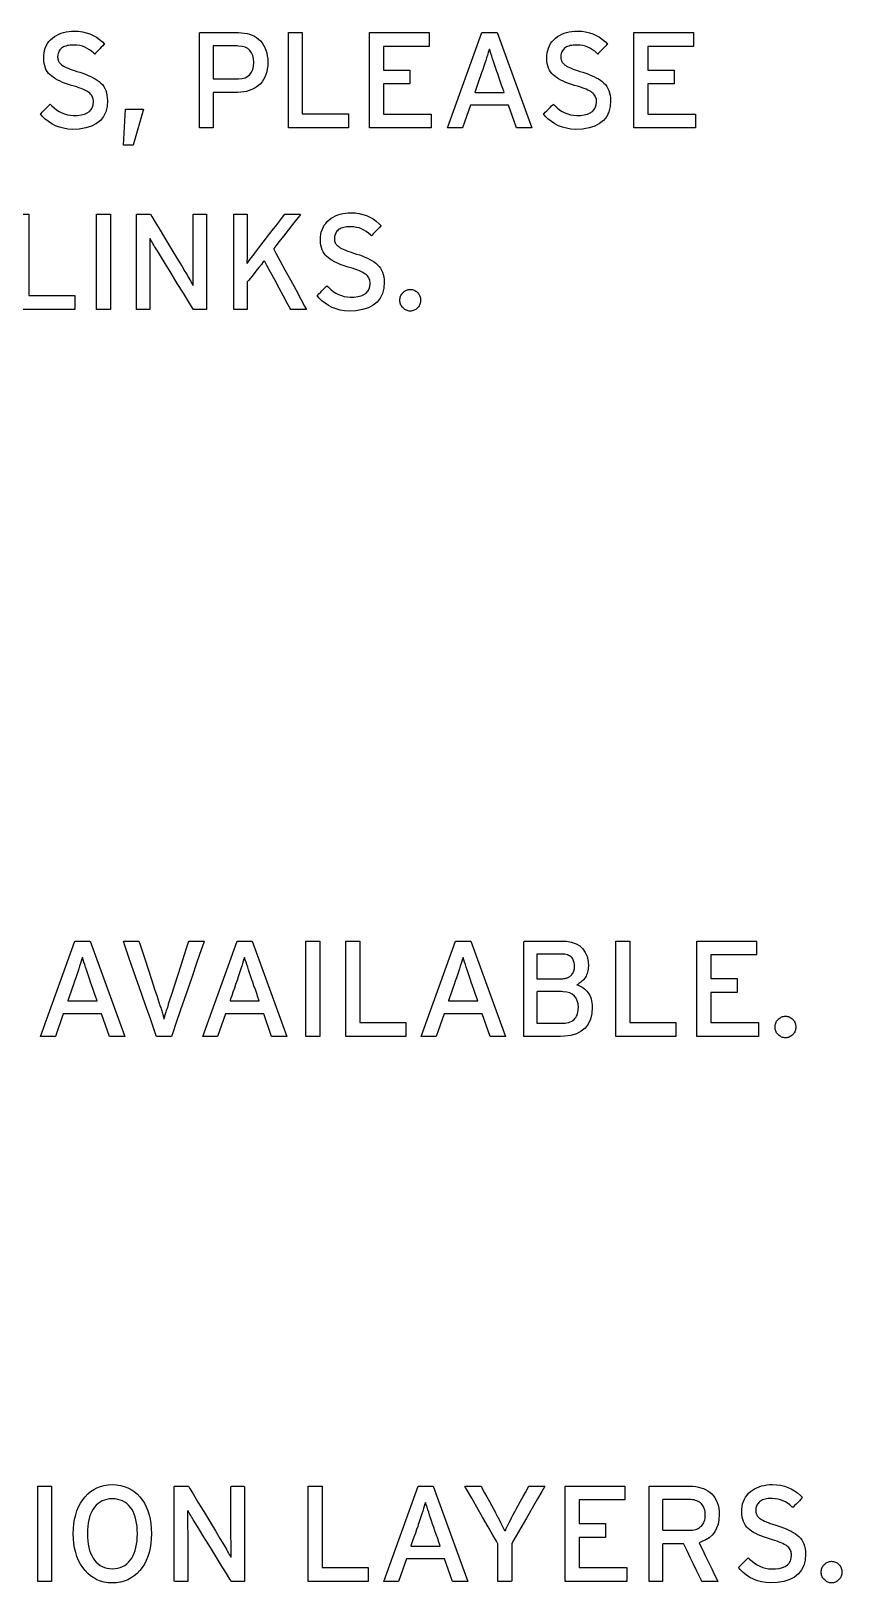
# Model space of a CAD drawing. Extents: x 1 to 47.7, y 0.2 to 33.4.
# Drawn here: x 13.578 to 15.809, y 21.392 to 25.662 of the extents above; entities that cross this region are included whole.
import ezdxf

# ---------------------------------------------------------------- set-up
doc = ezdxf.new("R2010")
doc.units = 0
doc.header["$MEASUREMENT"] = 0
doc.layers.add('6_0____DWG', color=7, linetype='CONTINUOUS')

msp = doc.modelspace()

# ---------------------------------------------------------------- linework, layer by layer
at = {"layer": '6_0____DWG'}
for points in [[(13.7879, 25.4712), (13.7868, 25.4546), (13.7833, 25.44), (13.7773, 25.4273), (13.7688, 25.4165), (13.7579, 25.4077), (13.7445, 25.4007), (13.7287, 25.3958), (13.7103, 25.3927), (13.6913, 25.3917), (13.6788, 25.3927), (13.6669, 25.3947), (13.6556, 25.3978), (13.6449, 25.4019), (13.6348, 25.407), (13.6253, 25.4131), (13.6164, 25.4203), (13.6081, 25.4284), (13.6034, 25.4342), (13.6051, 25.4358), (13.6082, 25.4389), (13.6123, 25.443), (13.6168, 25.4475), (13.6214, 25.4521), (13.6255, 25.4562), (13.6287, 25.4593), (13.6304, 25.4611), (13.6343, 25.4574), (13.6409, 25.4512), (13.6478, 25.4458), (13.655, 25.4413), (13.6624, 25.4375), (13.6701, 25.4344), (13.678, 25.4322), (13.6862, 25.4308), (13.6947, 25.4301), (13.7055, 25.4303), (13.7157, 25.4316), (13.7246, 25.4338), (13.7322, 25.437), (13.7383, 25.4412), (13.7432, 25.4464), (13.7466, 25.4526), (13.7487, 25.4598), (13.7495, 25.468), (13.7493, 25.4715), (13.7488, 25.4748), (13.7481, 25.4778), (13.747, 25.4808), (13.7455, 25.4836), (13.7438, 25.4862), (13.7417, 25.4888), (13.7393, 25.4912), (13.7366, 25.4934), (13.7333, 25.4956), (13.7295, 25.4979), (13.7253, 25.5), (13.7205, 25.5022), (13.7153, 25.5043), (13.7096, 25.5065), (13.7034, 25.5085), (13.6967, 25.5106), (13.689, 25.5128), (13.6804, 25.5155), (13.6722, 25.5183), (13.6647, 25.5212), (13.6576, 25.5243), (13.6511, 25.5275), (13.645, 25.5308), (13.6395, 25.5343), (13.6346, 25.5379), (13.6301, 25.5416), (13.6261, 25.5456), (13.6226, 25.5502), (13.6196, 25.5552), (13.6172, 25.5606), (13.6153, 25.5665), (13.6138, 25.5729), (13.6129, 25.5798), (13.6125, 25.5871), (13.6127, 25.5948), (13.6135, 25.6022), (13.615, 25.6091), (13.617, 25.6157), (13.6197, 25.6219), (13.623, 25.6278), (13.6269, 25.6332), (13.6315, 25.6383), (13.6366, 25.6429), (13.642, 25.647), (13.6478, 25.6506), (13.6538, 25.6537), (13.6602, 25.6563), (13.667, 25.6585), (13.674, 25.6602), (13.6814, 25.6614), (13.6891, 25.6622), (13.6975, 25.6624), (13.7086, 25.6618), (13.7193, 25.6603), (13.7296, 25.6579), (13.7394, 25.6546), (13.7488, 25.6503), (13.7577, 25.6452), (13.7661, 25.6392), (13.7741, 25.6323), (13.7795, 25.6267), (13.778, 25.6252), (13.775, 25.6221), (13.7711, 25.618), (13.7666, 25.6134), (13.7621, 25.6087), (13.758, 25.6044), (13.7547, 25.6011), (13.7529, 25.5991), (13.7501, 25.6015), (13.7445, 25.6066), (13.7386, 25.611), (13.7324, 25.6148), (13.7258, 25.6179), (13.7189, 25.6204), (13.7116, 25.6222), (13.704, 25.6234), (13.6961, 25.624), (13.69, 25.6239), (13.6854, 25.6236), (13.681, 25.623), (13.6769, 25.6222), (13.6732, 25.6212), (13.6698, 25.62), (13.6667, 25.6185), (13.6639, 25.6168), (13.6614, 25.6149), (13.6592, 25.6128), (13.6572, 25.6105), (13.6555, 25.6081), (13.6541, 25.6056), (13.6529, 25.6029), (13.652, 25.6002), (13.6514, 25.5973), (13.651, 25.5943), (13.6509, 25.5913), (13.6509, 25.5897), (13.651, 25.5883), (13.6512, 25.5869), (13.6514, 25.5855), (13.6517, 25.5842), (13.6521, 25.5829), (13.6525, 25.5817), (13.653, 25.5805), (13.6535, 25.5793), (13.6542, 25.5781), (13.6549, 25.5768), (13.6558, 25.5756), (13.6567, 25.5744), (13.6578, 25.5732), (13.659, 25.5721), (13.6602, 25.5709), (13.6616, 25.5698), (13.6637, 25.5683), (13.6669, 25.5662), (13.6706, 25.5641), (13.6748, 25.562), (13.6796, 25.5599), (13.6849, 25.5578), (13.6906, 25.5556), (13.6969, 25.5535), (13.7037, 25.5513), (13.7117, 25.5488), (13.7199, 25.5462), (13.7276, 25.5434), (13.735, 25.5404), (13.7419, 25.5373), (13.7483, 25.534), (13.7543, 25.5306), (13.7599, 25.527), (13.7651, 25.5233), (13.7698, 25.5193), (13.774, 25.5149), (13.7776, 25.51), (13.7807, 25.5046), (13.7832, 25.4989), (13.7852, 25.4926), (13.7866, 25.4859), (13.7875, 25.4788)], [(14.2293, 25.5761), (14.2289, 25.5669), (14.2279, 25.5583), (14.2263, 25.5501), (14.224, 25.5425), (14.2211, 25.5355), (14.2176, 25.5289), (14.2134, 25.5229), (14.2087, 25.5175), (14.2033, 25.5125), (14.1976, 25.5082), (14.1915, 25.5044), (14.1849, 25.5011), (14.178, 25.4985), (14.1706, 25.4964), (14.1629, 25.4949), (14.1547, 25.494), (14.1461, 25.4936), (14.1431, 25.4936), (14.1368, 25.4936), (14.1275, 25.4936), (14.1164, 25.4936), (14.1048, 25.4936), (14.094, 25.4936), (14.0852, 25.4936), (14.0798, 25.4936), (14.0786, 25.4932), (14.0786, 25.4872), (14.0786, 25.4758), (14.0786, 25.4607), (14.0786, 25.4438), (14.0786, 25.427), (14.0786, 25.4122), (14.0786, 25.4013), (14.0786, 25.396), (14.0778, 25.3958), (14.0745, 25.3958), (14.0694, 25.3958), (14.0632, 25.3958), (14.0567, 25.3958), (14.0506, 25.3958), (14.0455, 25.3958), (14.0422, 25.3958), (14.0413, 25.3964), (14.0413, 25.4104), (14.0413, 25.4397), (14.0413, 25.4795), (14.0413, 25.5245), (14.0413, 25.5698), (14.0413, 25.6103), (14.0413, 25.6411), (14.0413, 25.6571), (14.0432, 25.6582), (14.0519, 25.6582), (14.0659, 25.6582), (14.0832, 25.6582), (14.1017, 25.6582), (14.1195, 25.6582), (14.1344, 25.6582), (14.1444, 25.6582), (14.1486, 25.6582), (14.1568, 25.6579), (14.1646, 25.657), (14.172, 25.6556), (14.1791, 25.6536), (14.1858, 25.651), (14.1922, 25.6479), (14.1981, 25.6443), (14.2037, 25.6401), (14.209, 25.6353), (14.2137, 25.6298), (14.2178, 25.6239), (14.2212, 25.6173), (14.2241, 25.6102), (14.2263, 25.6025), (14.2279, 25.5943), (14.229, 25.5855)], [(15.1723, 25.4712), (15.1713, 25.4546), (15.1678, 25.44), (15.1618, 25.4273), (15.1533, 25.4165), (15.1424, 25.4077), (15.129, 25.4007), (15.1131, 25.3958), (15.0948, 25.3927), (15.0757, 25.3917), (15.0632, 25.3927), (15.0513, 25.3947), (15.04, 25.3978), (15.0293, 25.4019), (15.0193, 25.407), (15.0098, 25.4131), (15.0009, 25.4203), (14.9926, 25.4284), (14.9879, 25.4342), (14.9896, 25.4358), (14.9927, 25.4389), (14.9967, 25.443), (15.0013, 25.4475), (15.0059, 25.4521), (15.01, 25.4562), (15.0132, 25.4593), (15.0149, 25.4611), (15.0188, 25.4574), (15.0254, 25.4512), (15.0323, 25.4458), (15.0395, 25.4413), (15.0469, 25.4375), (15.0546, 25.4344), (15.0625, 25.4322), (15.0707, 25.4308), (15.0792, 25.4301), (15.09, 25.4303), (15.1002, 25.4316), (15.1091, 25.4338), (15.1166, 25.437), (15.1228, 25.4412), (15.1276, 25.4464), (15.1311, 25.4526), (15.1332, 25.4598), (15.1339, 25.468), (15.1338, 25.4715), (15.1333, 25.4748), (15.1325, 25.4778), (15.1314, 25.4808), (15.13, 25.4836), (15.1283, 25.4862), (15.1262, 25.4888), (15.1238, 25.4912), (15.1211, 25.4934), (15.1178, 25.4956), (15.114, 25.4979), (15.1098, 25.5), (15.105, 25.5022), (15.0998, 25.5043), (15.0941, 25.5065), (15.0879, 25.5085), (15.0812, 25.5106), (15.0735, 25.5128), (15.0648, 25.5155), (15.0567, 25.5183), (15.0491, 25.5212), (15.0421, 25.5243), (15.0355, 25.5275), (15.0295, 25.5308), (15.024, 25.5343), (15.019, 25.5379), (15.0146, 25.5416), (15.0106, 25.5456), (15.0071, 25.5502), (15.0041, 25.5552), (15.0017, 25.5606), (14.9997, 25.5665), (14.9983, 25.5729), (14.9974, 25.5798), (14.997, 25.5871), (14.9972, 25.5948), (14.998, 25.6022), (14.9995, 25.6091), (15.0015, 25.6157), (15.0042, 25.6219), (15.0075, 25.6278), (15.0114, 25.6332), (15.0159, 25.6383), (15.0211, 25.6429), (15.0265, 25.647), (15.0323, 25.6506), (15.0383, 25.6537), (15.0447, 25.6563), (15.0514, 25.6585), (15.0585, 25.6602), (15.0659, 25.6614), (15.0736, 25.6622), (15.0819, 25.6624), (15.0931, 25.6618), (15.1038, 25.6603), (15.1141, 25.6579), (15.1239, 25.6546), (15.1332, 25.6503), (15.1421, 25.6452), (15.1506, 25.6392), (15.1586, 25.6323), (15.164, 25.6267), (15.1625, 25.6252), (15.1595, 25.6221), (15.1556, 25.618), (15.1511, 25.6134), (15.1466, 25.6087), (15.1424, 25.6044), (15.1392, 25.6011), (15.1373, 25.5991), (15.1345, 25.6015), (15.129, 25.6066), (15.1231, 25.611), (15.1169, 25.6148), (15.1103, 25.6179), (15.1034, 25.6204), (15.0961, 25.6222), (15.0885, 25.6234), (15.0805, 25.624), (15.0745, 25.6239), (15.0698, 25.6236), (15.0655, 25.623), (15.0614, 25.6222), (15.0577, 25.6212), (15.0543, 25.62), (15.0511, 25.6185), (15.0483, 25.6168), (15.0458, 25.6149), (15.0436, 25.6128), (15.0417, 25.6105), (15.04, 25.6081), (15.0386, 25.6056), (15.0374, 25.6029), (15.0365, 25.6002), (15.0359, 25.5973), (15.0355, 25.5943), (15.0354, 25.5913), (15.0354, 25.5897), (15.0355, 25.5883), (15.0357, 25.5869), (15.0359, 25.5855), (15.0362, 25.5842), (15.0366, 25.5829), (15.037, 25.5817), (15.0375, 25.5805), (15.038, 25.5793), (15.0386, 25.5781), (15.0394, 25.5768), (15.0402, 25.5756), (15.0412, 25.5744), (15.0423, 25.5732), (15.0434, 25.5721), (15.0447, 25.5709), (15.0461, 25.5698), (15.0481, 25.5683), (15.0514, 25.5662), (15.0551, 25.5641), (15.0593, 25.562), (15.0641, 25.5599), (15.0693, 25.5578), (15.0751, 25.5556), (15.0814, 25.5535), (15.0882, 25.5513), (15.0962, 25.5488), (15.1044, 25.5462), (15.1121, 25.5434), (15.1194, 25.5404), (15.1263, 25.5373), (15.1328, 25.534), (15.1388, 25.5306), (15.1444, 25.527), (15.1496, 25.5233), (15.1543, 25.5193), (15.1585, 25.5149), (15.1621, 25.51), (15.1652, 25.5046), (15.1677, 25.4989), (15.1697, 25.4926), (15.1711, 25.4859), (15.172, 25.4788)], [(14.1906, 25.5761), (14.1897, 25.5864), (14.1876, 25.5953), (14.1842, 25.6029), (14.1796, 25.6092), (14.1738, 25.6142), (14.1668, 25.6179), (14.1585, 25.6202), (14.149, 25.6212), (14.1451, 25.6213), (14.1385, 25.6213), (14.1285, 25.6213), (14.1165, 25.6213), (14.1041, 25.6213), (14.0928, 25.6213), (14.0839, 25.6213), (14.0791, 25.6213), (14.0786, 25.6199), (14.0786, 25.6122), (14.0786, 25.5997), (14.0786, 25.5842), (14.0786, 25.5677), (14.0786, 25.5521), (14.0786, 25.5396), (14.0786, 25.532), (14.0791, 25.5306), (14.0839, 25.5306), (14.0928, 25.5306), (14.1041, 25.5306), (14.1165, 25.5306), (14.1285, 25.5306), (14.1385, 25.5306), (14.1451, 25.5306), (14.149, 25.5306), (14.1588, 25.5317), (14.1672, 25.5341), (14.1743, 25.5379), (14.1802, 25.5429), (14.1847, 25.5492), (14.188, 25.5569), (14.1899, 25.5658)], [(14.8587, 25.5537), (14.8558, 25.5623), (14.853, 25.5706), (14.8504, 25.5785), (14.8479, 25.5861), (14.8455, 25.5933), (14.8433, 25.6002), (14.8412, 25.6067), (14.8393, 25.6129), (14.8375, 25.6093), (14.8357, 25.603), (14.8336, 25.5962), (14.8314, 25.5891), (14.829, 25.5816), (14.8265, 25.5738), (14.8238, 25.5655), (14.8209, 25.5569), (14.8194, 25.5524), (14.8176, 25.5473), (14.8147, 25.539), (14.8112, 25.5287), (14.8074, 25.5178), (14.8038, 25.5075), (14.8009, 25.4992), (14.7991, 25.4941), (14.7994, 25.4932), (14.8051, 25.4932), (14.8156, 25.4932), (14.829, 25.4932), (14.8437, 25.4932), (14.8579, 25.4932), (14.8698, 25.4932), (14.8776, 25.4932), (14.8797, 25.4933), (14.8785, 25.4967), (14.876, 25.5039), (14.8726, 25.5137), (14.8688, 25.5246), (14.8651, 25.5353), (14.8618, 25.5446), (14.8596, 25.5512)], [(14.0246, 24.8958), (14.0209, 24.9018), (14.0111, 24.9179), (13.9969, 24.9409), (13.9802, 24.968), (13.9629, 24.9962), (13.9467, 25.0225), (13.9335, 25.0438), (13.9253, 25.0573), (13.9226, 25.0616), (13.9201, 25.0657), (13.9178, 25.0697), (13.9155, 25.0736), (13.9132, 25.0774), (13.9111, 25.081), (13.909, 25.0845), (13.907, 25.088), (13.9051, 25.0913), (13.9043, 25.0891), (13.9043, 25.0828), (13.9044, 25.0763), (13.9044, 25.0696), (13.9044, 25.0627), (13.9045, 25.0556), (13.9045, 25.0482), (13.9046, 25.0407), (13.9047, 25.033), (13.9047, 25.0282), (13.9047, 25.016), (13.9047, 24.9976), (13.9047, 24.9755), (13.9047, 24.9522), (13.9047, 24.9301), (13.9047, 24.9117), (13.9047, 24.8995), (13.9047, 24.8958), (13.903, 24.8958), (13.8991, 24.8958), (13.8937, 24.8958), (13.8876, 24.8958), (13.8813, 24.8958), (13.8755, 24.8958), (13.8709, 24.8958), (13.8682, 24.8958), (13.8677, 24.8977), (13.8677, 24.9147), (13.8677, 24.9456), (13.8677, 24.9857), (13.8677, 25.0303), (13.8677, 25.0744), (13.8677, 25.1135), (13.8677, 25.1428), (13.8677, 25.1574), (13.8685, 25.1582), (13.8717, 25.1582), (13.8767, 25.1582), (13.8829, 25.1582), (13.8895, 25.1582), (13.8959, 25.1582), (13.9014, 25.1582), (13.9051, 25.1582), (13.9066, 25.1582), (13.9101, 25.1524), (13.9195, 25.1368), (13.933, 25.1143), (13.9489, 25.088), (13.9655, 25.0606), (13.9809, 25.035), (13.9934, 25.0142), (14.0013, 25.0011), (14.004, 24.9966), (14.0069, 24.9918), (14.0096, 24.9871), (14.0122, 24.9825), (14.0147, 24.9782), (14.017, 24.974), (14.0193, 24.9699), (14.0214, 24.9661), (14.0235, 24.9624), (14.0242, 24.9645), (14.0242, 24.971), (14.0241, 24.9777), (14.0241, 24.9846), (14.024, 24.9916), (14.024, 24.9989), (14.0239, 25.0063), (14.0239, 25.0139), (14.0239, 25.0217), (14.0239, 25.0265), (14.0239, 25.0386), (14.0239, 25.0569), (14.0239, 25.0789), (14.0239, 25.1021), (14.0239, 25.1241), (14.0239, 25.1424), (14.0239, 25.1546), (14.024, 25.1582), (14.0257, 25.1582), (14.0295, 25.1582), (14.0349, 25.1582), (14.041, 25.1582), (14.0474, 25.1582), (14.0531, 25.1582), (14.0577, 25.1582), (14.0604, 25.1582), (14.0609, 25.1564), (14.0609, 25.1394), (14.0609, 25.1084), (14.0609, 25.0683), (14.0609, 25.0238), (14.0609, 24.9796), (14.0609, 24.9405), (14.0609, 24.9113), (14.0609, 24.8967), (14.0602, 24.8958), (14.0572, 24.8958), (14.0525, 24.8958), (14.0467, 24.8958), (14.0405, 24.8958), (14.0346, 24.8958), (14.0295, 24.8958), (14.026, 24.8958)], [(14.2926, 24.8958), (14.29, 24.9007), (14.2828, 24.9138), (14.2726, 24.9327), (14.2606, 24.9548), (14.2481, 24.9779), (14.2364, 24.9993), (14.2269, 25.0168), (14.2209, 25.0278), (14.2194, 25.0301), (14.2168, 25.0269), (14.2115, 25.0203), (14.2045, 25.0116), (14.1965, 25.0017), (14.1885, 24.9917), (14.1813, 24.9827), (14.1757, 24.9758), (14.1727, 24.972), (14.1723, 24.9707), (14.1723, 24.9651), (14.1723, 24.9557), (14.1723, 24.9438), (14.1723, 24.9309), (14.1723, 24.9183), (14.1723, 24.9073), (14.1723, 24.8994), (14.1723, 24.8959), (14.1713, 24.8958), (14.168, 24.8958), (14.163, 24.8958), (14.157, 24.8958), (14.1507, 24.8958), (14.1447, 24.8958), (14.1397, 24.8958), (14.1364, 24.8958), (14.1354, 24.896), (14.1354, 24.9082), (14.1354, 24.9356), (14.1354, 24.9736), (14.1354, 25.0174), (14.1354, 25.0621), (14.1354, 25.1032), (14.1354, 25.1357), (14.1354, 25.155), (14.1357, 25.1582), (14.1381, 25.1582), (14.1424, 25.1582), (14.1481, 25.1582), (14.1544, 25.1582), (14.1606, 25.1582), (14.1661, 25.1582), (14.1702, 25.1582), (14.1723, 25.1582), (14.1724, 25.1565), (14.1724, 25.1491), (14.1724, 25.1375), (14.1724, 25.1231), (14.1724, 25.1077), (14.1724, 25.0929), (14.1724, 25.0803), (14.1724, 25.0715), (14.1724, 25.0683), (14.1724, 25.0627), (14.1723, 25.0572), (14.1723, 25.0517), (14.1722, 25.0463), (14.1721, 25.041), (14.172, 25.0357), (14.1719, 25.0305), (14.1718, 25.0254), (14.1724, 25.0228), (14.1752, 25.0267), (14.1782, 25.0308), (14.1813, 25.0351), (14.1846, 25.0395), (14.1881, 25.0441), (14.1917, 25.0488), (14.1954, 25.0538), (14.1994, 25.0589), (14.202, 25.0623), (14.2075, 25.0694), (14.2169, 25.0815), (14.2286, 25.0967), (14.2415, 25.1132), (14.254, 25.1294), (14.2649, 25.1435), (14.2728, 25.1537), (14.2763, 25.1581), (14.2775, 25.1582), (14.2814, 25.1582), (14.2872, 25.1582), (14.2943, 25.1582), (14.3017, 25.1582), (14.3087, 25.1582), (14.3145, 25.1582), (14.3184, 25.1582), (14.3195, 25.1581), (14.3161, 25.1537), (14.3083, 25.1438), (14.2975, 25.13), (14.2851, 25.1141), (14.2724, 25.0979), (14.2607, 25.083), (14.2515, 25.0712), (14.246, 25.0642), (14.2457, 25.0618), (14.2516, 25.051), (14.2623, 25.0313), (14.2762, 25.0057), (14.2916, 24.9774), (14.3069, 24.9492), (14.3205, 24.9243), (14.3306, 24.9057), (14.3356, 24.8964), (14.3351, 24.8958), (14.3316, 24.8958), (14.3259, 24.8958), (14.319, 24.8958), (14.3116, 24.8958), (14.3045, 24.8958), (14.2984, 24.8958), (14.2942, 24.8958)], [(14.5494, 24.9712), (14.5483, 24.9546), (14.5448, 24.94), (14.5388, 24.9273), (14.5303, 24.9165), (14.5194, 24.9077), (14.506, 24.9007), (14.4902, 24.8958), (14.4719, 24.8927), (14.4528, 24.8917), (14.4403, 24.8927), (14.4284, 24.8947), (14.4171, 24.8978), (14.4064, 24.9019), (14.3963, 24.907), (14.3868, 24.9131), (14.3779, 24.9203), (14.3696, 24.9284), (14.3649, 24.9342), (14.3666, 24.9358), (14.3697, 24.9389), (14.3738, 24.943), (14.3783, 24.9475), (14.3829, 24.9521), (14.387, 24.9562), (14.3902, 24.9593), (14.3919, 24.9611), (14.3958, 24.9574), (14.4024, 24.9512), (14.4093, 24.9458), (14.4165, 24.9413), (14.4239, 24.9375), (14.4316, 24.9344), (14.4396, 24.9322), (14.4478, 24.9308), (14.4562, 24.9301), (14.467, 24.9303), (14.4772, 24.9316), (14.4861, 24.9338), (14.4937, 24.937), (14.4998, 24.9412), (14.5047, 24.9464), (14.5081, 24.9526), (14.5102, 24.9598), (14.511, 24.968), (14.5108, 24.9715), (14.5104, 24.9748), (14.5096, 24.9778), (14.5085, 24.9808), (14.507, 24.9836), (14.5053, 24.9862), (14.5032, 24.9888), (14.5008, 24.9912), (14.4981, 24.9934), (14.4948, 24.9956), (14.4911, 24.9979), (14.4868, 25), (14.482, 25.0022), (14.4768, 25.0043), (14.4711, 25.0065), (14.4649, 25.0085), (14.4582, 25.0106), (14.4505, 25.0128), (14.4419, 25.0155), (14.4338, 25.0183), (14.4262, 25.0212), (14.4191, 25.0243), (14.4126, 25.0275), (14.4065, 25.0308), (14.401, 25.0343), (14.3961, 25.0379), (14.3916, 25.0416), (14.3876, 25.0456), (14.3841, 25.0502), (14.3812, 25.0552), (14.3787, 25.0606), (14.3768, 25.0665), (14.3753, 25.0729), (14.3744, 25.0798), (14.374, 25.0871), (14.3742, 25.0948), (14.3751, 25.1022), (14.3765, 25.1091), (14.3786, 25.1157), (14.3812, 25.1219), (14.3845, 25.1278), (14.3885, 25.1332), (14.393, 25.1383), (14.3981, 25.1429), (14.4036, 25.147), (14.4093, 25.1506), (14.4154, 25.1537), (14.4218, 25.1563), (14.4285, 25.1585), (14.4355, 25.1602), (14.4429, 25.1614), (14.4506, 25.1622), (14.459, 25.1624), (14.4701, 25.1618), (14.4809, 25.1603), (14.4911, 25.1579), (14.5009, 25.1546), (14.5103, 25.1503), (14.5192, 25.1452), (14.5276, 25.1392), (14.5356, 25.1323), (14.541, 25.1267), (14.5395, 25.1252), (14.5366, 25.1221), (14.5326, 25.118), (14.5281, 25.1134), (14.5236, 25.1087), (14.5195, 25.1044), (14.5162, 25.1011), (14.5144, 25.0991), (14.5116, 25.1015), (14.506, 25.1066), (14.5002, 25.111), (14.4939, 25.1148), (14.4874, 25.1179), (14.4804, 25.1204), (14.4732, 25.1222), (14.4655, 25.1234), (14.4576, 25.124), (14.4515, 25.1239), (14.4469, 25.1236), (14.4425, 25.123), (14.4385, 25.1222), (14.4347, 25.1212), (14.4313, 25.12), (14.4282, 25.1185), (14.4254, 25.1168), (14.4229, 25.1149), (14.4207, 25.1128), (14.4187, 25.1105), (14.417, 25.1081), (14.4156, 25.1056), (14.4145, 25.1029), (14.4136, 25.1002), (14.4129, 25.0973), (14.4125, 25.0943), (14.4124, 25.0913), (14.4125, 25.0897), (14.4126, 25.0883), (14.4127, 25.0869), (14.4129, 25.0855), (14.4132, 25.0842), (14.4136, 25.0829), (14.414, 25.0817), (14.4145, 25.0805), (14.415, 25.0793), (14.4157, 25.0781), (14.4164, 25.0768), (14.4173, 25.0756), (14.4182, 25.0744), (14.4193, 25.0732), (14.4205, 25.0721), (14.4217, 25.0709), (14.4231, 25.0698), (14.4252, 25.0683), (14.4284, 25.0662), (14.4321, 25.0641), (14.4364, 25.062), (14.4411, 25.0599), (14.4464, 25.0578), (14.4521, 25.0556), (14.4584, 25.0535), (14.4652, 25.0513), (14.4732, 25.0488), (14.4814, 25.0462), (14.4892, 25.0434), (14.4965, 25.0404), (14.5034, 25.0373), (14.5098, 25.034), (14.5159, 25.0306), (14.5215, 25.027), (14.5266, 25.0233), (14.5313, 25.0193), (14.5355, 25.0149), (14.5391, 25.01), (14.5422, 25.0046), (14.5447, 24.9989), (14.5467, 24.9926), (14.5481, 24.9859), (14.549, 24.9788)], [(14.6498, 24.9213), (14.6496, 24.9184), (14.6492, 24.9157), (14.6486, 24.9131), (14.6477, 24.9106), (14.6467, 24.9082), (14.6455, 24.906), (14.644, 24.9038), (14.6424, 24.9018), (14.6405, 24.8998), (14.6385, 24.898), (14.6364, 24.8964), (14.6342, 24.8951), (14.6318, 24.8939), (14.6294, 24.893), (14.6268, 24.8923), (14.624, 24.8919), (14.6212, 24.8916), (14.6184, 24.8919), (14.6158, 24.8923), (14.6132, 24.893), (14.6108, 24.8939), (14.6085, 24.8951), (14.6063, 24.8964), (14.6042, 24.898), (14.6022, 24.8998), (14.6003, 24.9018), (14.5985, 24.9038), (14.597, 24.906), (14.5956, 24.9082), (14.5946, 24.9106), (14.5937, 24.9131), (14.5931, 24.9157), (14.5928, 24.9184), (14.5927, 24.9213), (14.5928, 24.9242), (14.5931, 24.9271), (14.5937, 24.9298), (14.5946, 24.9324), (14.5956, 24.9349), (14.597, 24.9373), (14.5985, 24.9395), (14.6003, 24.9417), (14.6022, 24.9436), (14.6042, 24.9454), (14.6063, 24.9469), (14.6085, 24.9481), (14.6108, 24.9492), (14.6132, 24.9501), (14.6158, 24.9507), (14.6184, 24.9511), (14.6212, 24.9513), (14.624, 24.9511), (14.6268, 24.9507), (14.6294, 24.9501), (14.6318, 24.9492), (14.6342, 24.9481), (14.6364, 24.9469), (14.6385, 24.9454), (14.6405, 24.9436), (14.6424, 24.9417), (14.644, 24.9395), (14.6455, 24.9373), (14.6467, 24.9349), (14.6477, 24.9324), (14.6486, 24.9298), (14.6492, 24.9271), (14.6496, 24.9242)], [(13.9643, 22.8958), (13.9627, 22.8958), (13.9586, 22.8958), (13.9527, 22.8958), (13.9458, 22.8958), (13.9386, 22.8958), (13.932, 22.8958), (13.9266, 22.8958), (13.9233, 22.8958), (13.9222, 22.8972), (13.9166, 22.9134), (13.906, 22.944), (13.892, 22.9842), (13.8764, 23.0291), (13.8609, 23.0737), (13.8471, 23.1133), (13.8369, 23.1428), (13.8318, 23.1575), (13.8324, 23.1582), (13.836, 23.1582), (13.8416, 23.1582), (13.8486, 23.1582), (13.856, 23.1582), (13.8631, 23.1582), (13.869, 23.1582), (13.873, 23.1582), (13.8744, 23.1582), (13.8768, 23.1509), (13.8824, 23.1336), (13.8904, 23.1093), (13.8996, 23.0812), (13.909, 23.0524), (13.9177, 23.026), (13.9245, 23.0051), (13.9285, 22.9928), (13.9295, 22.9897), (13.9305, 22.9868), (13.9314, 22.984), (13.9324, 22.9811), (13.9334, 22.9781), (13.9344, 22.9751), (13.9354, 22.972), (13.9365, 22.9689), (13.9375, 22.9657), (13.9385, 22.9624), (13.9393, 22.9593), (13.9401, 22.9564), (13.9409, 22.9537), (13.9416, 22.9511), (13.9422, 22.9487), (13.9428, 22.9465), (13.9434, 22.9445), (13.9438, 22.9432), (13.9443, 22.9452), (13.9449, 22.9473), (13.9455, 22.9496), (13.9462, 22.952), (13.947, 22.9547), (13.9479, 22.9575), (13.9488, 22.9604), (13.9499, 22.9636), (13.9509, 22.9669), (13.9518, 22.9701), (13.9528, 22.9733), (13.9537, 22.9764), (13.9546, 22.9795), (13.9555, 22.9825), (13.9564, 22.9854), (13.9573, 22.9882), (13.9581, 22.991), (13.9599, 22.9964), (13.965, 23.0122), (13.9725, 23.0353), (13.9814, 23.0629), (13.9907, 23.0918), (13.9995, 23.1188), (14.0066, 23.1409), (14.0111, 23.1549), (14.0124, 23.1582), (14.0147, 23.1582), (14.0195, 23.1582), (14.0258, 23.1582), (14.033, 23.1582), (14.0402, 23.1582), (14.0466, 23.1582), (14.0515, 23.1582), (14.0541, 23.1582), (14.053, 23.1542), (14.0459, 23.1335), (14.0343, 23.0998), (14.0199, 23.0578), (14.0043, 23.0126), (13.9893, 22.9688), (13.9765, 22.9315), (13.9676, 22.9056)], [(15.1219, 22.9763), (15.1205, 22.9586), (15.1168, 22.9431), (15.1107, 22.9298), (15.1024, 22.9187), (15.0917, 22.9097), (15.0787, 22.903), (15.0634, 22.8985), (15.0457, 22.8962), (15.0342, 22.8958), (15.0273, 22.8958), (15.0149, 22.8958), (14.999, 22.8958), (14.9815, 22.8958), (14.9643, 22.8958), (14.9494, 22.8958), (14.9387, 22.8958), (14.9341, 22.8958), (14.934, 22.9037), (14.934, 22.9286), (14.934, 22.9654), (14.934, 23.0092), (14.934, 23.055), (14.934, 23.0976), (14.934, 23.1322), (14.934, 23.1537), (14.9345, 23.1582), (14.9408, 23.1582), (14.9531, 23.1582), (14.9692, 23.1582), (14.9872, 23.1582), (15.0052, 23.1582), (15.021, 23.1582), (15.0327, 23.1582), (15.0382, 23.1582), (15.0508, 23.1576), (15.065, 23.1552), (15.0774, 23.1509), (15.0878, 23.1448), (15.0963, 23.1368), (15.1029, 23.127), (15.1077, 23.1153), (15.1105, 23.1018), (15.1114, 23.0891), (15.1112, 23.0846), (15.1108, 23.0803), (15.1101, 23.0762), (15.1092, 23.0723), (15.108, 23.0686), (15.1066, 23.0651), (15.105, 23.0617), (15.1031, 23.0585), (15.1009, 23.0555), (15.0987, 23.0527), (15.0963, 23.05), (15.0937, 23.0475), (15.091, 23.0452), (15.0882, 23.043), (15.0851, 23.0409), (15.082, 23.039), (15.0794, 23.0374), (15.0831, 23.0364), (15.0868, 23.035), (15.0904, 23.0333), (15.0939, 23.0314), (15.0973, 23.0291), (15.1006, 23.0265), (15.1039, 23.0236), (15.107, 23.0203), (15.1101, 23.0168), (15.1128, 23.0129), (15.1151, 23.0087), (15.1171, 23.0042), (15.1188, 22.9993), (15.1201, 22.994), (15.121, 22.9885), (15.1216, 22.9826)], [(13.7385, 23.0537), (13.7356, 23.0623), (13.7328, 23.0706), (13.7301, 23.0785), (13.7276, 23.0861), (13.7253, 23.0933), (13.7231, 23.1002), (13.721, 23.1067), (13.7191, 23.1129), (13.7173, 23.1093), (13.7155, 23.103), (13.7134, 23.0962), (13.7112, 23.0891), (13.7088, 23.0816), (13.7063, 23.0738), (13.7036, 23.0655), (13.7007, 23.0569), (13.6992, 23.0524), (13.6974, 23.0473), (13.6945, 23.039), (13.691, 23.0287), (13.6872, 23.0178), (13.6836, 23.0075), (13.6807, 22.9992), (13.6789, 22.9941), (13.6792, 22.9932), (13.6849, 22.9932), (13.6954, 22.9932), (13.7088, 22.9932), (13.7235, 22.9932), (13.7377, 22.9932), (13.7496, 22.9932), (13.7574, 22.9932), (13.7595, 22.9933), (13.7583, 22.9967), (13.7558, 23.0039), (13.7524, 23.0137), (13.7486, 23.0246), (13.7449, 23.0353), (13.7416, 23.0446), (13.7393, 23.0512)], [(14.1847, 23.0537), (14.1818, 23.0623), (14.179, 23.0706), (14.1764, 23.0785), (14.1739, 23.0861), (14.1715, 23.0933), (14.1693, 23.1002), (14.1672, 23.1067), (14.1653, 23.1129), (14.1636, 23.1093), (14.1617, 23.103), (14.1596, 23.0962), (14.1574, 23.0891), (14.1551, 23.0816), (14.1525, 23.0738), (14.1498, 23.0655), (14.1469, 23.0569), (14.1454, 23.0524), (14.1436, 23.0473), (14.1407, 23.039), (14.1372, 23.0287), (14.1334, 23.0178), (14.1298, 23.0075), (14.1269, 22.9992), (14.1252, 22.9941), (14.1254, 22.9932), (14.1311, 22.9932), (14.1416, 22.9932), (14.155, 22.9932), (14.1697, 22.9932), (14.1839, 22.9932), (14.1958, 22.9932), (14.2036, 22.9932), (14.2057, 22.9933), (14.2045, 22.9967), (14.202, 23.0039), (14.1987, 23.0137), (14.1949, 23.0246), (14.1911, 23.0353), (14.1879, 23.0446), (14.1856, 23.0512)], [(14.786, 23.0537), (14.7831, 23.0623), (14.7803, 23.0706), (14.7777, 23.0785), (14.7752, 23.0861), (14.7728, 23.0933), (14.7706, 23.1002), (14.7685, 23.1067), (14.7666, 23.1129), (14.7649, 23.1093), (14.763, 23.103), (14.761, 23.0962), (14.7588, 23.0891), (14.7564, 23.0816), (14.7538, 23.0738), (14.7511, 23.0655), (14.7482, 23.0569), (14.7467, 23.0524), (14.745, 23.0473), (14.7421, 23.039), (14.7385, 23.0287), (14.7347, 23.0178), (14.7311, 23.0075), (14.7282, 22.9992), (14.7265, 22.9941), (14.7267, 22.9932), (14.7324, 22.9932), (14.7429, 22.9932), (14.7564, 22.9932), (14.7711, 22.9932), (14.7852, 22.9932), (14.7971, 22.9932), (14.8049, 22.9932), (14.8071, 22.9933), (14.8059, 22.9967), (14.8034, 23.0039), (14.8, 23.0137), (14.7962, 23.0246), (14.7924, 23.0353), (14.7892, 23.0446), (14.7869, 23.0512)], [(15.0733, 23.0879), (15.0732, 23.0913), (15.0729, 23.0946), (15.0724, 23.0978), (15.0717, 23.1008), (15.0707, 23.1037), (15.0695, 23.1064), (15.0682, 23.109), (15.0666, 23.1115), (15.0647, 23.1137), (15.0623, 23.1157), (15.0597, 23.1174), (15.0568, 23.1188), (15.0536, 23.12), (15.0502, 23.121), (15.0464, 23.1217), (15.0424, 23.1221), (15.0381, 23.1224), (15.0355, 23.1224), (15.0285, 23.1224), (15.0186, 23.1224), (15.007, 23.1224), (14.995, 23.1224), (14.9841, 23.1224), (14.9755, 23.1224), (14.9705, 23.1224), (14.9698, 23.1217), (14.9698, 23.1168), (14.9698, 23.1082), (14.9698, 23.0973), (14.9698, 23.0854), (14.9698, 23.0738), (14.9698, 23.0639), (14.9698, 23.057), (14.9698, 23.0544), (14.9725, 23.0544), (14.9794, 23.0544), (14.9893, 23.0544), (15.001, 23.0544), (15.0129, 23.0544), (15.0238, 23.0544), (15.0324, 23.0544), (15.0374, 23.0544), (15.0392, 23.0544), (15.0414, 23.0545), (15.0435, 23.0547), (15.0456, 23.0549), (15.0475, 23.0553), (15.0494, 23.0557), (15.0511, 23.0562), (15.0528, 23.0568), (15.0544, 23.0575), (15.0559, 23.0582), (15.0573, 23.059), (15.0587, 23.0598), (15.0601, 23.0606), (15.0614, 23.0615), (15.0626, 23.0625), (15.0637, 23.0634), (15.0648, 23.0645), (15.0663, 23.0661), (15.0679, 23.0684), (15.0694, 23.0709), (15.0706, 23.0734), (15.0716, 23.0761), (15.0723, 23.0789), (15.0729, 23.0818), (15.0732, 23.0848)], [(15.0838, 22.9752), (15.083, 22.9849), (15.0809, 22.9934), (15.0776, 23.0007), (15.0731, 23.0067), (15.0672, 23.0116), (15.0602, 23.0152), (15.0518, 23.0176), (15.0423, 23.0188), (15.0375, 23.0189), (15.0316, 23.0189), (15.0221, 23.0189), (15.0105, 23.0189), (14.9981, 23.0189), (14.9865, 23.0189), (14.977, 23.0189), (14.9711, 23.0189), (14.9698, 23.0185), (14.9698, 23.0129), (14.9698, 23.0022), (14.9698, 22.9882), (14.9698, 22.9727), (14.9698, 22.9575), (14.9698, 22.9444), (14.9698, 22.9352), (14.9698, 22.9317), (14.9725, 22.9317), (14.9797, 22.9317), (14.9899, 22.9317), (15.0017, 22.9317), (15.0138, 22.9317), (15.0247, 22.9317), (15.0331, 22.9317), (15.0374, 22.9317), (15.0417, 22.9318), (15.0473, 22.9322), (15.0524, 22.933), (15.0572, 22.9341), (15.0615, 22.9356), (15.0654, 22.9374), (15.0688, 22.9396), (15.0719, 22.9421), (15.0745, 22.945), (15.0767, 22.948), (15.0785, 22.9512), (15.0801, 22.9546), (15.0815, 22.9583), (15.0825, 22.9622), (15.0832, 22.9663), (15.0836, 22.9706)], [(15.6821, 22.9213), (15.682, 22.9184), (15.6816, 22.9157), (15.6809, 22.9131), (15.6801, 22.9106), (15.6791, 22.9082), (15.6779, 22.906), (15.6764, 22.9038), (15.6748, 22.9018), (15.6729, 22.8998), (15.6709, 22.898), (15.6688, 22.8964), (15.6666, 22.8951), (15.6642, 22.8939), (15.6617, 22.893), (15.6592, 22.8923), (15.6564, 22.8919), (15.6536, 22.8916), (15.6508, 22.8919), (15.6482, 22.8923), (15.6456, 22.893), (15.6432, 22.8939), (15.6409, 22.8951), (15.6387, 22.8964), (15.6366, 22.898), (15.6346, 22.8998), (15.6327, 22.9018), (15.6309, 22.9038), (15.6293, 22.906), (15.628, 22.9082), (15.627, 22.9106), (15.6261, 22.9131), (15.6255, 22.9157), (15.6252, 22.9184), (15.625, 22.9213), (15.6252, 22.9242), (15.6255, 22.9271), (15.6261, 22.9298), (15.627, 22.9324), (15.628, 22.9349), (15.6293, 22.9373), (15.6309, 22.9395), (15.6327, 22.9417), (15.6346, 22.9436), (15.6366, 22.9454), (15.6387, 22.9469), (15.6409, 22.9481), (15.6432, 22.9492), (15.6456, 22.9501), (15.6482, 22.9507), (15.6508, 22.9511), (15.6536, 22.9513), (15.6564, 22.9511), (15.6592, 22.9507), (15.6617, 22.9501), (15.6642, 22.9492), (15.6666, 22.9481), (15.6688, 22.9469), (15.6709, 22.9454), (15.6729, 22.9436), (15.6748, 22.9417), (15.6764, 22.9395), (15.6779, 22.9373), (15.6791, 22.9349), (15.6801, 22.9324), (15.6809, 22.9298), (15.6816, 22.9271), (15.682, 22.9242)], [(13.9091, 21.5271), (13.9086, 21.5132), (13.9074, 21.4999), (13.9053, 21.4872), (13.9026, 21.4753), (13.899, 21.464), (13.8946, 21.4534), (13.8895, 21.4435), (13.8836, 21.4343), (13.8769, 21.4256), (13.8695, 21.4178), (13.8615, 21.4111), (13.8529, 21.4053), (13.8438, 21.4006), (13.834, 21.3968), (13.8237, 21.3941), (13.8128, 21.3923), (13.8013, 21.3916), (13.7898, 21.3923), (13.779, 21.3941), (13.7688, 21.3968), (13.7591, 21.4006), (13.7501, 21.4053), (13.7417, 21.4111), (13.7339, 21.4178), (13.7266, 21.4256), (13.7199, 21.4343), (13.7139, 21.4435), (13.7086, 21.4534), (13.7041, 21.464), (13.7005, 21.4753), (13.6976, 21.4872), (13.6955, 21.4999), (13.6943, 21.5132), (13.6938, 21.5271), (13.6943, 21.5411), (13.6955, 21.5544), (13.6976, 21.5671), (13.7005, 21.5791), (13.7041, 21.5904), (13.7086, 21.6011), (13.7139, 21.6111), (13.7199, 21.6205), (13.7266, 21.6291), (13.7339, 21.6368), (13.7417, 21.6434), (13.7501, 21.6491), (13.7591, 21.6538), (13.7688, 21.6574), (13.779, 21.6601), (13.7898, 21.6618), (13.8013, 21.6624), (13.8128, 21.6618), (13.8237, 21.6601), (13.834, 21.6574), (13.8438, 21.6538), (13.8529, 21.6491), (13.8615, 21.6434), (13.8695, 21.6368), (13.8769, 21.6291), (13.8836, 21.6205), (13.8895, 21.6111), (13.8946, 21.6011), (13.899, 21.5904), (13.9026, 21.5791), (13.9053, 21.5671), (13.9074, 21.5544), (13.9086, 21.5411)], [(14.1286, 21.3958), (14.1249, 21.4018), (14.1151, 21.4179), (14.1009, 21.4409), (14.0842, 21.468), (14.0669, 21.4962), (14.0507, 21.5225), (14.0375, 21.5438), (14.0293, 21.5573), (14.0266, 21.5616), (14.0241, 21.5657), (14.0218, 21.5697), (14.0195, 21.5736), (14.0172, 21.5774), (14.0151, 21.581), (14.013, 21.5845), (14.011, 21.588), (14.0091, 21.5913), (14.0083, 21.5891), (14.0083, 21.5828), (14.0084, 21.5763), (14.0084, 21.5696), (14.0084, 21.5627), (14.0085, 21.5556), (14.0085, 21.5482), (14.0086, 21.5407), (14.0087, 21.533), (14.0087, 21.5282), (14.0087, 21.516), (14.0087, 21.4976), (14.0087, 21.4755), (14.0087, 21.4522), (14.0087, 21.4301), (14.0087, 21.4117), (14.0087, 21.3995), (14.0087, 21.3958), (14.007, 21.3958), (14.0031, 21.3958), (13.9977, 21.3958), (13.9916, 21.3958), (13.9853, 21.3958), (13.9795, 21.3958), (13.9749, 21.3958), (13.9722, 21.3958), (13.9717, 21.3977), (13.9717, 21.4147), (13.9717, 21.4456), (13.9717, 21.4857), (13.9717, 21.5303), (13.9717, 21.5744), (13.9717, 21.6135), (13.9717, 21.6428), (13.9717, 21.6574), (13.9725, 21.6582), (13.9757, 21.6582), (13.9807, 21.6582), (13.9869, 21.6582), (13.9935, 21.6582), (13.9999, 21.6582), (14.0054, 21.6582), (14.0091, 21.6582), (14.0106, 21.6582), (14.0141, 21.6524), (14.0235, 21.6368), (14.037, 21.6143), (14.053, 21.588), (14.0695, 21.5606), (14.0849, 21.535), (14.0974, 21.5142), (14.1054, 21.5011), (14.108, 21.4966), (14.1109, 21.4918), (14.1136, 21.4871), (14.1162, 21.4825), (14.1187, 21.4782), (14.121, 21.474), (14.1233, 21.4699), (14.1254, 21.4661), (14.1275, 21.4624), (14.1282, 21.4645), (14.1282, 21.471), (14.1281, 21.4777), (14.1281, 21.4846), (14.128, 21.4916), (14.128, 21.4989), (14.128, 21.5063), (14.1279, 21.5139), (14.1279, 21.5217), (14.1279, 21.5265), (14.1279, 21.5386), (14.1279, 21.5569), (14.1279, 21.5789), (14.1279, 21.6021), (14.1279, 21.6241), (14.1279, 21.6424), (14.1279, 21.6546), (14.128, 21.6582), (14.1297, 21.6582), (14.1335, 21.6582), (14.1389, 21.6582), (14.145, 21.6582), (14.1514, 21.6582), (14.1571, 21.6582), (14.1617, 21.6582), (14.1644, 21.6582), (14.1649, 21.6564), (14.1649, 21.6394), (14.1649, 21.6084), (14.1649, 21.5683), (14.1649, 21.5238), (14.1649, 21.4796), (14.1649, 21.4405), (14.1649, 21.4113), (14.1649, 21.3967), (14.1642, 21.3958), (14.1612, 21.3958), (14.1565, 21.3958), (14.1507, 21.3958), (14.1445, 21.3958), (14.1386, 21.3958), (14.1335, 21.3958), (14.13, 21.3958)], [(14.9004, 21.4995), (14.9004, 21.4957), (14.9004, 21.4854), (14.9004, 21.4707), (14.9004, 21.4534), (14.9004, 21.4355), (14.9004, 21.4189), (14.9004, 21.4056), (14.9004, 21.3974), (14.9002, 21.3958), (14.8979, 21.3958), (14.8934, 21.3958), (14.8876, 21.3958), (14.8811, 21.3958), (14.8746, 21.3958), (14.8689, 21.3958), (14.8646, 21.3958), (14.8625, 21.3958), (14.8624, 21.3979), (14.8624, 21.4066), (14.8624, 21.4204), (14.8624, 21.4372), (14.8624, 21.4551), (14.8624, 21.4723), (14.8624, 21.4867), (14.8624, 21.4964), (14.8623, 21.4997), (14.8584, 21.5066), (14.8489, 21.523), (14.8357, 21.546), (14.8204, 21.5727), (14.8047, 21.6), (14.7903, 21.625), (14.779, 21.6448), (14.7723, 21.6564), (14.7716, 21.6582), (14.7746, 21.6582), (14.78, 21.6582), (14.787, 21.6582), (14.7946, 21.6582), (14.8022, 21.6582), (14.8088, 21.6582), (14.8136, 21.6582), (14.8159, 21.6582), (14.8169, 21.6564), (14.8204, 21.65), (14.8258, 21.6401), (14.8323, 21.6283), (14.8391, 21.6158), (14.8456, 21.6039), (14.8509, 21.5941), (14.8545, 21.5877), (14.8561, 21.5846), (14.8598, 21.5776), (14.8633, 21.5709), (14.8666, 21.5645), (14.8697, 21.5583), (14.8727, 21.5523), (14.8755, 21.5467), (14.8782, 21.5412), (14.8806, 21.5361), (14.8829, 21.5364), (14.8853, 21.5415), (14.8879, 21.5468), (14.8906, 21.5524), (14.8936, 21.5584), (14.8967, 21.5645), (14.9001, 21.571), (14.9036, 21.5778), (14.9074, 21.5848), (14.909, 21.5877), (14.9127, 21.5946), (14.9183, 21.6047), (14.9249, 21.6167), (14.9317, 21.6293), (14.9382, 21.641), (14.9435, 21.6507), (14.9468, 21.6568), (14.9477, 21.6582), (14.9502, 21.6582), (14.9551, 21.6582), (14.9618, 21.6582), (14.9693, 21.6582), (14.9768, 21.6582), (14.9835, 21.6582), (14.9886, 21.6582), (14.9913, 21.6582), (14.9902, 21.6558), (14.983, 21.6433), (14.9713, 21.6229), (14.9567, 21.5975), (14.941, 21.5701), (14.9258, 21.5437), (14.9128, 21.5211), (14.9038, 21.5054)], [(15.4715, 21.5798), (15.4705, 21.5658), (15.4681, 21.5532), (15.4643, 21.542), (15.459, 21.532), (15.4522, 21.5234), (15.444, 21.516), (15.4344, 21.51), (15.4233, 21.5054), (15.4158, 21.5025), (15.419, 21.4959), (15.4251, 21.4834), (15.433, 21.4669), (15.4419, 21.4486), (15.4507, 21.4304), (15.4586, 21.4142), (15.4644, 21.4021), (15.4673, 21.3961), (15.4666, 21.3958), (15.4629, 21.3958), (15.4571, 21.3958), (15.4499, 21.3958), (15.4423, 21.3958), (15.4351, 21.3958), (15.429, 21.3958), (15.4248, 21.3958), (15.4235, 21.3959), (15.4213, 21.4004), (15.4161, 21.4111), (15.4087, 21.4262), (15.4003, 21.4437), (15.3916, 21.4615), (15.3837, 21.4779), (15.3774, 21.4909), (15.3737, 21.4985), (15.3727, 21.4997), (15.3688, 21.4997), (15.3618, 21.4997), (15.3529, 21.4997), (15.343, 21.4997), (15.3333, 21.4997), (15.3248, 21.4997), (15.3186, 21.4997), (15.3158, 21.4997), (15.3157, 21.4971), (15.3157, 21.4878), (15.3157, 21.4737), (15.3157, 21.4567), (15.3157, 21.4388), (15.3157, 21.4218), (15.3157, 21.4077), (15.3157, 21.3985), (15.3156, 21.3958), (15.3138, 21.3958), (15.3097, 21.3958), (15.3042, 21.3958), (15.2979, 21.3958), (15.2915, 21.3958), (15.2857, 21.3958), (15.2812, 21.3958), (15.2787, 21.3958), (15.2784, 21.3988), (15.2784, 21.418), (15.2784, 21.4508), (15.2784, 21.4922), (15.2784, 21.5374), (15.2784, 21.5815), (15.2784, 21.6195), (15.2784, 21.6467), (15.2784, 21.6581), (15.2818, 21.6582), (15.2923, 21.6582), (15.3078, 21.6582), (15.3262, 21.6582), (15.3455, 21.6582), (15.3635, 21.6582), (15.3782, 21.6582), (15.3876, 21.6582), (15.392, 21.6582), (15.3998, 21.6578), (15.4072, 21.6569), (15.4144, 21.6555), (15.4212, 21.6536), (15.4278, 21.6513), (15.434, 21.6484), (15.44, 21.645), (15.4456, 21.6411), (15.4509, 21.6366), (15.4557, 21.6315), (15.4598, 21.6259), (15.4633, 21.6196), (15.4662, 21.6128), (15.4685, 21.6054), (15.4701, 21.5975), (15.4711, 21.5889)], [(15.7088, 21.4712), (15.7078, 21.4546), (15.7042, 21.44), (15.6982, 21.4273), (15.6898, 21.4165), (15.6789, 21.4077), (15.6655, 21.4007), (15.6496, 21.3958), (15.6313, 21.3927), (15.6122, 21.3917), (15.5997, 21.3927), (15.5878, 21.3947), (15.5765, 21.3978), (15.5658, 21.4019), (15.5557, 21.407), (15.5462, 21.4131), (15.5373, 21.4203), (15.5291, 21.4284), (15.5244, 21.4342), (15.526, 21.4358), (15.5291, 21.4389), (15.5332, 21.443), (15.5378, 21.4475), (15.5424, 21.4521), (15.5465, 21.4562), (15.5496, 21.4593), (15.5514, 21.4611), (15.5552, 21.4574), (15.5619, 21.4512), (15.5688, 21.4458), (15.5759, 21.4413), (15.5834, 21.4375), (15.5911, 21.4344), (15.599, 21.4322), (15.6072, 21.4308), (15.6157, 21.4301), (15.6264, 21.4303), (15.6367, 21.4316), (15.6456, 21.4338), (15.6531, 21.437), (15.6593, 21.4412), (15.6641, 21.4464), (15.6676, 21.4526), (15.6697, 21.4598), (15.6704, 21.468), (15.6703, 21.4715), (15.6698, 21.4748), (15.669, 21.4778), (15.6679, 21.4808), (15.6665, 21.4836), (15.6647, 21.4862), (15.6627, 21.4888), (15.6603, 21.4912), (15.6576, 21.4934), (15.6543, 21.4956), (15.6505, 21.4979), (15.6462, 21.5), (15.6415, 21.5022), (15.6362, 21.5043), (15.6305, 21.5065), (15.6243, 21.5085), (15.6177, 21.5106), (15.6099, 21.5128), (15.6013, 21.5155), (15.5932, 21.5183), (15.5856, 21.5212), (15.5786, 21.5243), (15.572, 21.5275), (15.566, 21.5308), (15.5605, 21.5343), (15.5555, 21.5379), (15.551, 21.5416), (15.547, 21.5456), (15.5436, 21.5502), (15.5406, 21.5552), (15.5381, 21.5606), (15.5362, 21.5665), (15.5348, 21.5729), (15.5339, 21.5798), (15.5335, 21.5871), (15.5337, 21.5948), (15.5345, 21.6022), (15.5359, 21.6091), (15.538, 21.6157), (15.5407, 21.6219), (15.544, 21.6278), (15.5479, 21.6332), (15.5524, 21.6383), (15.5576, 21.6429), (15.563, 21.647), (15.5687, 21.6506), (15.5748, 21.6537), (15.5812, 21.6563), (15.5879, 21.6585), (15.595, 21.6602), (15.6024, 21.6614), (15.6101, 21.6622), (15.6184, 21.6624), (15.6296, 21.6618), (15.6403, 21.6603), (15.6506, 21.6579), (15.6604, 21.6546), (15.6697, 21.6503), (15.6786, 21.6452), (15.6871, 21.6392), (15.6951, 21.6323), (15.7004, 21.6267), (15.699, 21.6252), (15.696, 21.6221), (15.692, 21.618), (15.6876, 21.6134), (15.683, 21.6087), (15.6789, 21.6044), (15.6757, 21.6011), (15.6738, 21.5991), (15.671, 21.6015), (15.6655, 21.6066), (15.6596, 21.611), (15.6534, 21.6148), (15.6468, 21.6179), (15.6399, 21.6204), (15.6326, 21.6222), (15.625, 21.6234), (15.617, 21.624), (15.611, 21.6239), (15.6063, 21.6236), (15.6019, 21.623), (15.5979, 21.6222), (15.5942, 21.6212), (15.5907, 21.62), (15.5876, 21.6185), (15.5848, 21.6168), (15.5823, 21.6149), (15.5801, 21.6128), (15.5782, 21.6105), (15.5765, 21.6081), (15.5751, 21.6056), (15.5739, 21.6029), (15.573, 21.6002), (15.5724, 21.5973), (15.572, 21.5943), (15.5719, 21.5913), (15.5719, 21.5897), (15.572, 21.5883), (15.5722, 21.5869), (15.5724, 21.5855), (15.5727, 21.5842), (15.573, 21.5829), (15.5734, 21.5817), (15.5739, 21.5805), (15.5745, 21.5793), (15.5751, 21.5781), (15.5759, 21.5768), (15.5767, 21.5756), (15.5777, 21.5744), (15.5787, 21.5732), (15.5799, 21.5721), (15.5812, 21.5709), (15.5826, 21.5698), (15.5846, 21.5683), (15.5878, 21.5662), (15.5916, 21.5641), (15.5958, 21.562), (15.6005, 21.5599), (15.6058, 21.5578), (15.6116, 21.5556), (15.6179, 21.5535), (15.6247, 21.5513), (15.6327, 21.5488), (15.6408, 21.5462), (15.6486, 21.5434), (15.6559, 21.5404), (15.6628, 21.5373), (15.6693, 21.534), (15.6753, 21.5306), (15.6809, 21.527), (15.6861, 21.5233), (15.6908, 21.5193), (15.6949, 21.5149), (15.6986, 21.51), (15.7016, 21.5046), (15.7042, 21.4989), (15.7061, 21.4926), (15.7076, 21.4859), (15.7085, 21.4788)], [(13.8703, 21.5271), (13.8701, 21.5374), (13.8693, 21.5472), (13.8681, 21.5565), (13.8665, 21.5652), (13.8643, 21.5733), (13.8616, 21.581), (13.8585, 21.5881), (13.8549, 21.5947), (13.8508, 21.6006), (13.8462, 21.6059), (13.8411, 21.6104), (13.8356, 21.6143), (13.8297, 21.6174), (13.8233, 21.6199), (13.8164, 21.6217), (13.809, 21.6228), (13.8013, 21.6233), (13.7936, 21.6228), (13.7864, 21.6217), (13.7797, 21.6199), (13.7734, 21.6174), (13.7675, 21.6143), (13.762, 21.6104), (13.757, 21.6059), (13.7524, 21.6006), (13.7483, 21.5947), (13.7446, 21.5881), (13.7414, 21.581), (13.7387, 21.5733), (13.7365, 21.5652), (13.7348, 21.5565), (13.7336, 21.5472), (13.7328, 21.5374), (13.7326, 21.5271), (13.7328, 21.5169), (13.7336, 21.5073), (13.7348, 21.4981), (13.7365, 21.4895), (13.7387, 21.4814), (13.7414, 21.4738), (13.7446, 21.4668), (13.7483, 21.4603), (13.7524, 21.4542), (13.757, 21.4487), (13.762, 21.444), (13.7675, 21.4399), (13.7734, 21.4366), (13.7797, 21.4341), (13.7864, 21.4322), (13.7936, 21.4312), (13.8013, 21.4308), (13.809, 21.4312), (13.8164, 21.4322), (13.8233, 21.4341), (13.8297, 21.4366), (13.8356, 21.4399), (13.8411, 21.444), (13.8462, 21.4487), (13.8508, 21.4542), (13.8549, 21.4603), (13.8585, 21.4668), (13.8616, 21.4738), (13.8643, 21.4814), (13.8665, 21.4895), (13.8681, 21.4981), (13.8693, 21.5073), (13.8701, 21.5169)], [(14.6827, 21.5537), (14.6798, 21.5623), (14.677, 21.5706), (14.6744, 21.5785), (14.6719, 21.5861), (14.6695, 21.5933), (14.6673, 21.6002), (14.6652, 21.6067), (14.6633, 21.6129), (14.6616, 21.6093), (14.6597, 21.603), (14.6577, 21.5962), (14.6555, 21.5891), (14.6531, 21.5816), (14.6505, 21.5738), (14.6478, 21.5655), (14.6449, 21.5569), (14.6434, 21.5524), (14.6417, 21.5473), (14.6388, 21.539), (14.6352, 21.5287), (14.6314, 21.5178), (14.6278, 21.5075), (14.6249, 21.4992), (14.6232, 21.4941), (14.6234, 21.4932), (14.6291, 21.4932), (14.6396, 21.4932), (14.6531, 21.4932), (14.6678, 21.4932), (14.6819, 21.4932), (14.6938, 21.4932), (14.7016, 21.4932), (14.7038, 21.4933), (14.7026, 21.4967), (14.7001, 21.5039), (14.6967, 21.5137), (14.6929, 21.5246), (14.6891, 21.5353), (14.6859, 21.5446), (14.6836, 21.5512)], [(15.4331, 21.5787), (15.4329, 21.5835), (15.4323, 21.5881), (15.4314, 21.5923), (15.4303, 21.5963), (15.4288, 21.6), (15.427, 21.6033), (15.4249, 21.6064), (15.4225, 21.6091), (15.4198, 21.6117), (15.4168, 21.614), (15.4136, 21.6159), (15.4101, 21.6176), (15.4064, 21.6189), (15.4024, 21.62), (15.3982, 21.6207), (15.3938, 21.6211), (15.3898, 21.6213), (15.3861, 21.6213), (15.3779, 21.6213), (15.3666, 21.6213), (15.3537, 21.6213), (15.3407, 21.6213), (15.3291, 21.6213), (15.3203, 21.6213), (15.3159, 21.6213), (15.3157, 21.6195), (15.3157, 21.6122), (15.3157, 21.6006), (15.3157, 21.5864), (15.3157, 21.5714), (15.3157, 21.5573), (15.3157, 21.5457), (15.3157, 21.5383), (15.3159, 21.5366), (15.3203, 21.5366), (15.3291, 21.5366), (15.3407, 21.5366), (15.3537, 21.5366), (15.3666, 21.5366), (15.3779, 21.5366), (15.3861, 21.5366), (15.3898, 21.5366), (15.3937, 21.5367), (15.3981, 21.5371), (15.4022, 21.5378), (15.4061, 21.5388), (15.4098, 21.5401), (15.4132, 21.5417), (15.4165, 21.5435), (15.4194, 21.5457), (15.4222, 21.5482), (15.4247, 21.5509), (15.4268, 21.5539), (15.4287, 21.5573), (15.4302, 21.5609), (15.4314, 21.5649), (15.4323, 21.5692), (15.4328, 21.5738)], [(15.8092, 21.4213), (15.809, 21.4184), (15.8086, 21.4157), (15.808, 21.4131), (15.8072, 21.4106), (15.8061, 21.4082), (15.8049, 21.406), (15.8035, 21.4038), (15.8018, 21.4018), (15.7999, 21.3998), (15.798, 21.398), (15.7958, 21.3964), (15.7936, 21.3951), (15.7913, 21.3939), (15.7888, 21.393), (15.7862, 21.3923), (15.7835, 21.3919), (15.7806, 21.3916), (15.7779, 21.3919), (15.7752, 21.3923), (15.7727, 21.393), (15.7702, 21.3939), (15.7679, 21.3951), (15.7657, 21.3964), (15.7636, 21.398), (15.7617, 21.3998), (15.7597, 21.4018), (15.7579, 21.4038), (15.7564, 21.406), (15.7551, 21.4082), (15.754, 21.4106), (15.7532, 21.4131), (15.7526, 21.4157), (15.7522, 21.4184), (15.7521, 21.4213), (15.7522, 21.4242), (15.7526, 21.4271), (15.7532, 21.4298), (15.754, 21.4324), (15.7551, 21.4349), (15.7564, 21.4373), (15.7579, 21.4395), (15.7597, 21.4417), (15.7617, 21.4436), (15.7636, 21.4454), (15.7657, 21.4469), (15.7679, 21.4481), (15.7702, 21.4492), (15.7727, 21.4501), (15.7752, 21.4507), (15.7779, 21.4511), (15.7806, 21.4513), (15.7835, 21.4511), (15.7862, 21.4507), (15.7888, 21.4501), (15.7913, 21.4492), (15.7936, 21.4481), (15.7958, 21.4469), (15.798, 21.4454), (15.7999, 21.4436), (15.8018, 21.4417), (15.8035, 21.4395), (15.8049, 21.4373), (15.8061, 21.4349), (15.8072, 21.4324), (15.808, 21.4298), (15.8086, 21.4271), (15.809, 21.4242)]]:
    msp.add_lwpolyline(points, close=True, dxfattribs=at)
for points in [[(14.2861, 25.3958), (14.2861, 25.6582), (14.3242, 25.6582), (14.3242, 25.4343), (14.451, 25.4343), (14.451, 25.3958), (14.2861, 25.3958)], [(14.5092, 25.3958), (14.5092, 25.6582), (14.6729, 25.6582), (14.6729, 25.6202), (14.5472, 25.6202), (14.5472, 25.5549), (14.6203, 25.5549), (14.6203, 25.5169), (14.5472, 25.5169), (14.5472, 25.4339), (14.6785, 25.4339), (14.6785, 25.3958), (14.5092, 25.3958)], [(14.9138, 25.3958), (14.8918, 25.4581), (14.7867, 25.4581), (14.7649, 25.3958), (14.7241, 25.3958), (14.8186, 25.6582), (14.8604, 25.6582), (14.9559, 25.3958), (14.9138, 25.3958)], [(15.2368, 25.3958), (15.2368, 25.6582), (15.4006, 25.6582), (15.4006, 25.6202), (15.2749, 25.6202), (15.2749, 25.5549), (15.3479, 25.5549), (15.3479, 25.5169), (15.2749, 25.5169), (15.2749, 25.4339), (15.4061, 25.4339), (15.4061, 25.3958), (15.2368, 25.3958)], [(13.8589, 25.3486), (13.8324, 25.3486), (13.8379, 25.4478), (13.8871, 25.4478), (13.8589, 25.3486)], [(13.5334, 24.8958), (13.5334, 25.1582), (13.5714, 25.1582), (13.5714, 24.9343), (13.6982, 24.9343), (13.6982, 24.8958), (13.5334, 24.8958)], [(13.7581, 24.8958), (13.7581, 25.1582), (13.7961, 25.1582), (13.7961, 24.8958), (13.7581, 24.8958)], [(13.7936, 22.8958), (13.7716, 22.9581), (13.6665, 22.9581), (13.6447, 22.8958), (13.6039, 22.8958), (13.6984, 23.1582), (13.7401, 23.1582), (13.8357, 22.8958), (13.7936, 22.8958)], [(14.2398, 22.8958), (14.2179, 22.9581), (14.1128, 22.9581), (14.091, 22.8958), (14.0501, 22.8958), (14.1446, 23.1582), (14.1864, 23.1582), (14.2819, 22.8958), (14.2398, 22.8958)], [(14.3343, 22.8958), (14.3343, 23.1582), (14.3724, 23.1582), (14.3724, 22.8958), (14.3343, 22.8958)], [(14.444, 22.8958), (14.444, 23.1582), (14.4821, 23.1582), (14.4821, 22.9343), (14.6088, 22.9343), (14.6088, 22.8958), (14.444, 22.8958)], [(14.8411, 22.8958), (14.8192, 22.9581), (14.7141, 22.9581), (14.6923, 22.8958), (14.6514, 22.8958), (14.7459, 23.1582), (14.7877, 23.1582), (14.8833, 22.8958), (14.8411, 22.8958)], [(15.1871, 22.8958), (15.1871, 23.1582), (15.2251, 23.1582), (15.2251, 22.9343), (15.3519, 22.9343), (15.3519, 22.8958), (15.1871, 22.8958)], [(15.4101, 22.8958), (15.4101, 23.1582), (15.5738, 23.1582), (15.5738, 23.1202), (15.4481, 23.1202), (15.4481, 23.0549), (15.5211, 23.0549), (15.5211, 23.0169), (15.4481, 23.0169), (15.4481, 22.9339), (15.5793, 22.9339), (15.5793, 22.8958), (15.4101, 22.8958)], [(13.5962, 21.3958), (13.5962, 21.6582), (13.6343, 21.6582), (13.6343, 21.3958), (13.5962, 21.3958)], [(14.3407, 21.3958), (14.3407, 21.6582), (14.3787, 21.6582), (14.3787, 21.4343), (14.5055, 21.4343), (14.5055, 21.3958), (14.3407, 21.3958)], [(14.7378, 21.3958), (14.7159, 21.4581), (14.6108, 21.4581), (14.589, 21.3958), (14.5481, 21.3958), (14.6426, 21.6582), (14.6844, 21.6582), (14.78, 21.3958), (14.7378, 21.3958)], [(15.0479, 21.3958), (15.0479, 21.6582), (15.2116, 21.6582), (15.2116, 21.6202), (15.0859, 21.6202), (15.0859, 21.5549), (15.1589, 21.5549), (15.1589, 21.5169), (15.0859, 21.5169), (15.0859, 21.4339), (15.2171, 21.4339), (15.2171, 21.3958), (15.0479, 21.3958)]]:
    msp.add_lwpolyline(points, dxfattribs=at)

doc.saveas('drawing.dxf')
